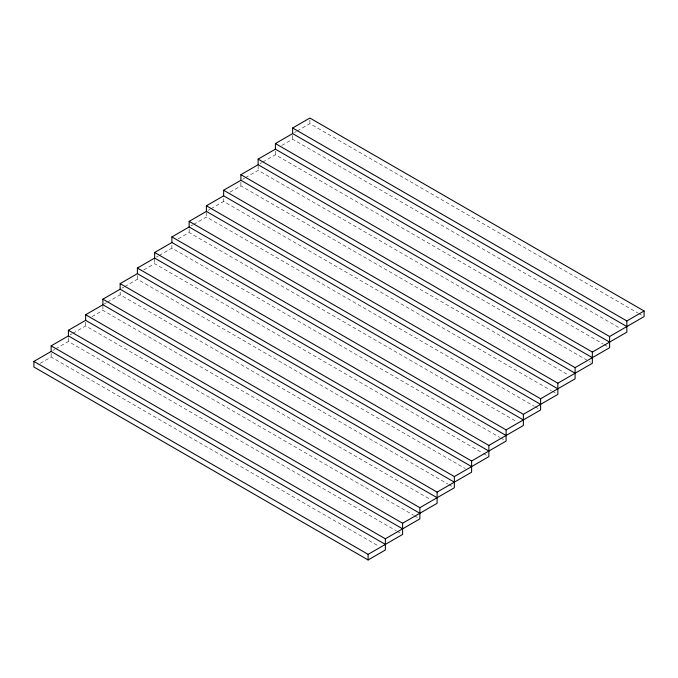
<?xml version="1.0" encoding="UTF-8"?>
<svg xmlns="http://www.w3.org/2000/svg" width="678" height="678" viewBox="0 0 678 678"><rect width="100%" height="100%" fill="white"/><g stroke="black" fill="none" stroke-linecap="round" stroke-linejoin="round"><path stroke-width="0.51" stroke-dasharray="3.39 2.54" d="M294.455 132.549L296.278 131.498M297.184 130.973L309.888 123.642L637.693 312.889M281.751 145.49L292.642 139.202L620.438 328.449M259.962 163.669L261.776 162.618M262.683 162.101L275.395 154.762L603.191 344.017M242.707 179.229L244.529 178.187M245.436 177.661L258.14 170.322L590.521 362.213M230.003 192.171L240.893 185.882L568.689 375.137M208.214 210.35L210.027 209.307M210.934 208.782L223.647 201.442L551.443 390.697M190.959 225.918L192.781 224.867M193.688 224.342L206.392 217.002L534.196 406.258M178.255 238.851L189.145 232.562L516.941 421.818M156.465 257.038L158.279 255.987M159.186 255.462L171.898 248.123L499.694 437.378M143.753 269.98L154.643 263.683L482.448 452.938M121.964 288.158L123.777 287.108M124.684 286.582L137.397 279.243L465.193 468.498M103.802 304.244L106.531 302.668M107.438 302.142L120.15 294.811L447.946 484.058M92.005 316.66L102.895 310.371L430.7 499.618M70.215 334.839L72.029 333.788M72.936 333.271L85.648 325.932L413.444 515.178M52.969 350.399L54.782 349.356M55.689 348.831L68.402 341.492L396.198 530.747M40.256 363.34L51.147 357.052L378.951 546.307M638.608 313.422L642.269 315.533M604.106 344.543L607.768 346.653M552.358 391.223L556.019 393.342M535.111 406.783L538.773 408.902M500.61 437.903L504.271 440.022M483.363 453.472L487.024 455.582M448.861 484.592L452.523 486.702M414.36 515.712L418.029 517.822M397.113 531.272L400.774 533.383M309.888 119.904L309.888 123.642M292.642 135.464L292.642 139.202M275.395 151.024L275.395 154.762M258.14 165.652L258.14 170.322M240.893 182.145L240.893 185.882M223.647 198.646L223.647 201.442M206.392 212.333L206.392 217.002M189.145 228.833L189.145 232.562M171.898 245.326L171.898 248.123M154.643 259.021L154.643 263.683M137.397 275.514L137.397 279.243M120.15 292.006L120.15 294.811M102.895 305.702L102.895 310.371M85.648 322.194L85.648 325.932M68.402 337.754L68.402 341.492M51.147 353.314L51.147 357.052"/><path stroke-width="1.02" d="M626.853 326.55L292.642 133.6L292.642 127.998L309.888 118.04L644.1 310.99L644.1 316.592L609.598 336.508L275.395 143.558L275.395 149.16L609.598 342.11M275.395 143.558L292.642 133.6M592.352 357.67L258.14 164.72L258.14 159.118L275.395 149.16M575.105 373.231L240.893 180.28L240.893 174.678L258.14 164.72M557.85 388.791L223.647 195.84L223.647 190.238L240.893 180.28M540.603 404.359L206.392 211.4L206.392 205.798L223.647 195.84M523.357 419.919L189.145 226.961L189.145 221.359L206.392 211.4M506.102 435.479L171.898 242.521L171.898 236.919L189.145 226.961M488.855 451.04L154.643 258.081L154.643 252.479L171.898 242.521M471.608 466.6L137.397 273.641L137.397 268.039L154.643 258.081M454.353 482.16L120.15 289.209L120.15 283.607L137.397 273.641M437.107 497.72L102.895 304.769L102.895 299.168L120.15 289.209M419.86 513.28L85.648 320.33L85.648 314.728L102.895 304.769M402.605 528.84L68.402 335.89L68.402 330.288L85.648 320.33M385.358 544.4L51.147 351.45L51.147 345.848L68.402 335.89M51.147 345.848L385.358 538.798L385.358 550.002L368.112 559.96L33.9 367.01L33.9 361.408L51.147 351.45M292.642 127.998L626.853 320.948L644.1 310.99M258.14 159.118L592.352 352.068L626.853 332.152L626.853 320.948M240.893 174.678L575.105 367.629L609.598 347.712L609.598 336.508M223.647 190.238L557.85 383.189L592.352 363.272L592.352 352.068M206.392 205.798L540.603 398.757L575.105 378.833L575.105 367.629M189.145 221.359L523.357 414.317L557.85 394.393L557.85 383.189M171.898 236.919L506.102 429.877L540.603 409.961L540.603 398.757M154.643 252.479L488.855 445.438L523.357 425.521L523.357 414.317M137.397 268.039L471.608 460.998L506.102 441.081L506.102 429.877M120.15 283.607L454.353 476.558L488.855 456.641L488.855 445.438M102.895 299.168L437.107 492.118L471.608 472.202L471.608 460.998M85.648 314.728L419.86 507.678L454.353 487.762L454.353 476.558M68.402 330.288L402.605 523.238L437.107 503.322L437.107 492.118M385.358 538.798L419.86 518.882L419.86 507.678M33.9 361.408L368.112 554.358L402.605 534.442L402.605 523.238M368.112 554.358L368.112 559.96"/></g></svg>
